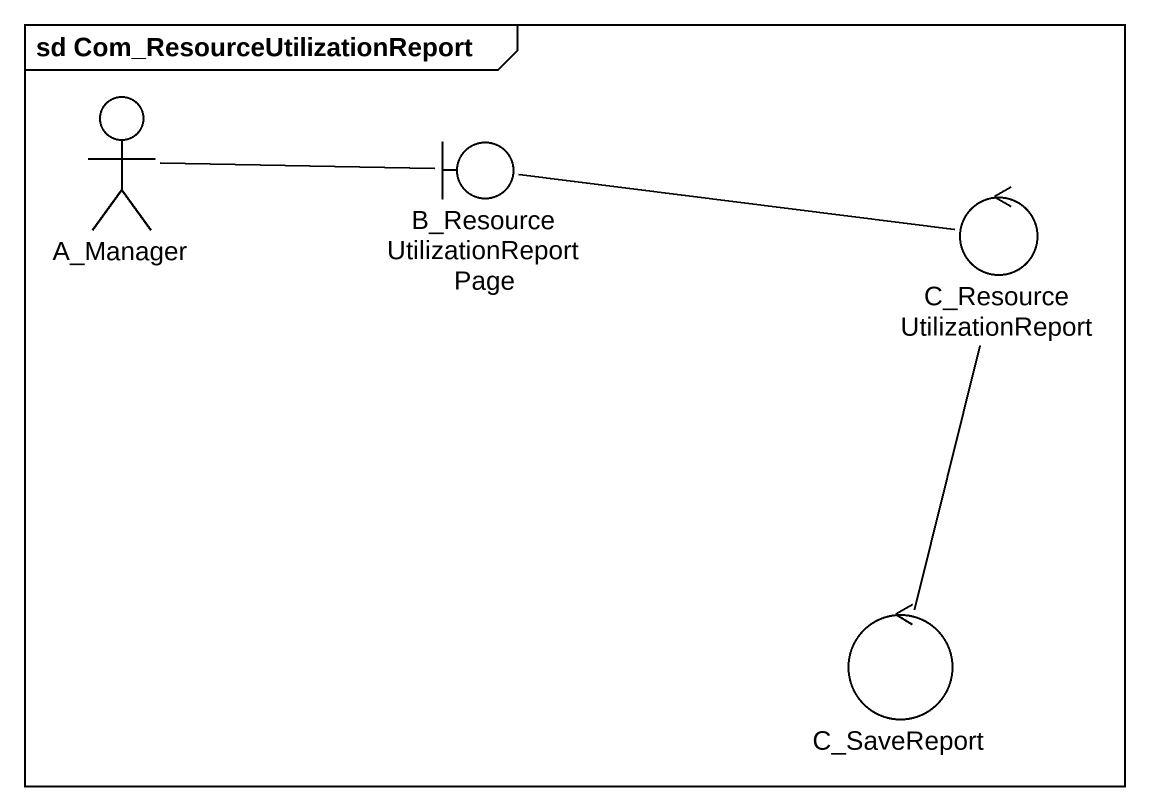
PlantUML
@startuml
mainframe sd Com_ResourceUtilizationReport
actor A_Manager
boundary "B_ResourceUtilizationReportPage" as B_ResourceUtilizationReportP
control C_ResourceUtilizationReport
control C_SaveReport
A_Manager -right- B_ResourceUtilizationReportP
B_ResourceUtilizationReportP -right- C_ResourceUtilizationReport
C_ResourceUtilizationReport -- C_SaveReport
@enduml
